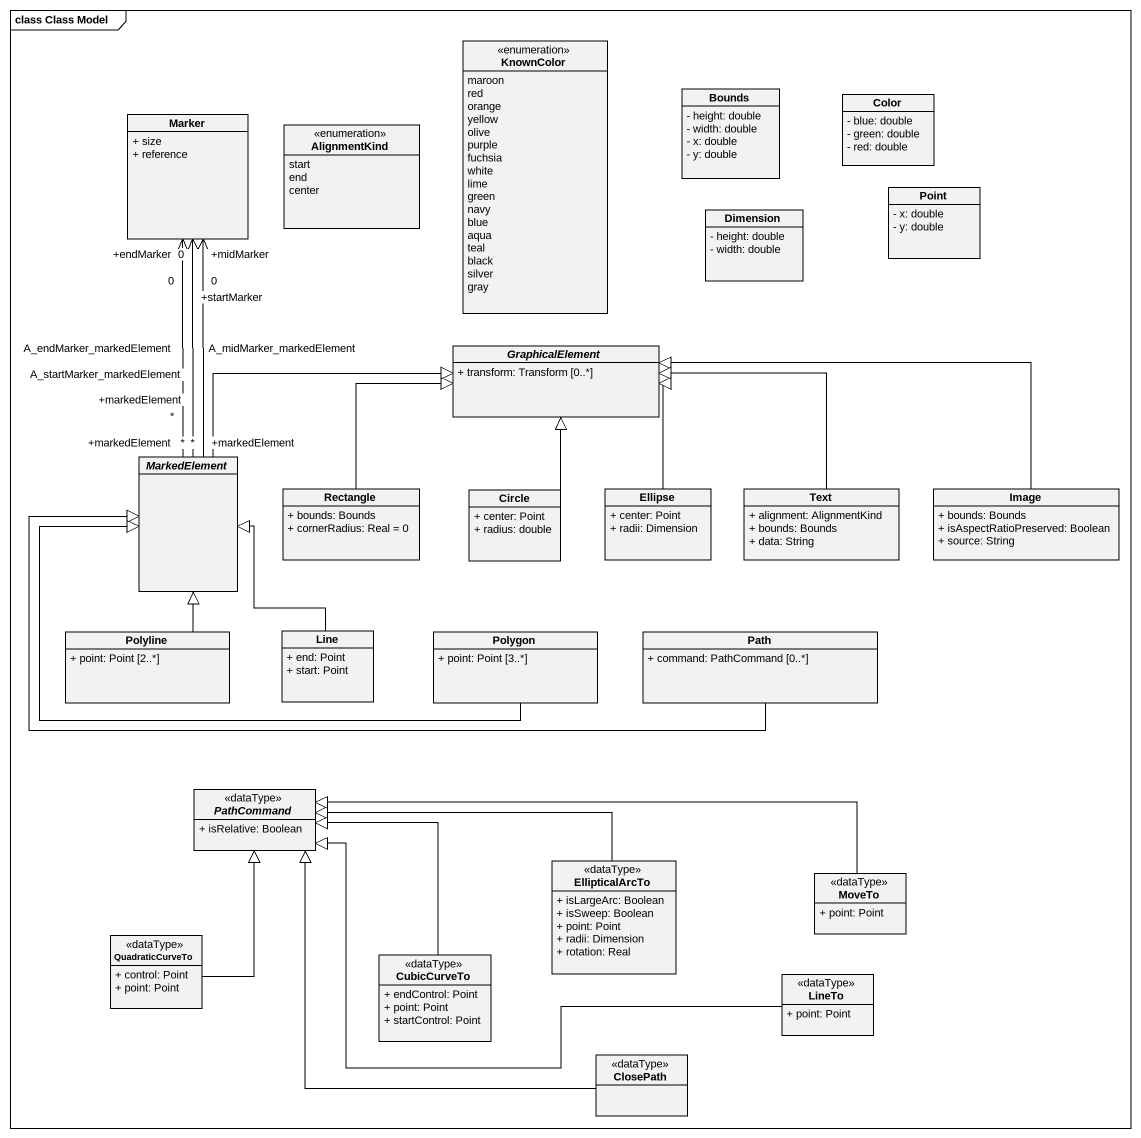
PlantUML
@startuml
mainframe class Class Model
hide circle
hide empty members
skinparam classAttributeIconSize 0
enum KnownColor {
  maroon
  red
  orange
  yellow
  olive
  purple
  fuchsia
  white
  lime
  green
  navy
  blue
  aqua
  teal
  black
  silver
  gray
}
class Marker {
  + size
  + reference
}
enum AlignmentKind {
  start
  end
  center
}
class Bounds {
  - height: double
  - width: double
  - x: double
  - y: double
}
class Color {
  - blue: double
  - green: double
  - red: double
}
class Dimension {
  - height: double
  - width: double
}
class Point {
  - x: double
  - y: double
}
abstract class GraphicalElement {
  + transform: Transform [0..*]
}
abstract class MarkedElement
class "Rectangle" as Rectangle_ {
  + bounds: Bounds
  + cornerRadius: Real = 0
}
class "Circle" as Circle_ {
  + center: Point
  + radius: double
}
class Ellipse {
  + center: Point
  + radii: Dimension
}
class Text {
  + alignment: AlignmentKind
  + bounds: Bounds
  + data: String
}
class Image {
  + bounds: Bounds
  + isAspectRatioPreserved: Boolean
  + source: String
}
class Polyline {
  + point: Point [2..*]
}
class Line {
  + end: Point
  + start: Point
}
class Polygon {
  + point: Point [3..*]
}
class Path {
  + command: PathCommand [0..*]
}
abstract class PathCommand <<dataType>> {
  + isRelative: Boolean
}
class EllipticalArcTo <<dataType>> {
  + isLargeArc: Boolean
  + isSweep: Boolean
  + point: Point
  + radii: Dimension
  + rotation: Real
}
class MoveTo <<dataType>> {
  + point: Point
}
class QuadraticCurveTo <<dataType>> {
  + control: Point
  + point: Point
}
class CubicCurveTo <<dataType>> {
  + endControl: Point
  + point: Point
  + startControl: Point
}
class LineTo <<dataType>> {
  + point: Point
}
class ClosePath <<dataType>>
MarkedElement "+markedElement\n*" -up-> "+midMarker\n0" Marker : A_midMarker_markedElement
MarkedElement "+markedElement\n*" -up-> "+endMarker\n0" Marker : A_endMarker_markedElement
MarkedElement "+markedElement\n*" -up-> "+startMarker\n0" Marker : A_startMarker_markedElement
MarkedElement -right-|> GraphicalElement
Rectangle_ -up-|> GraphicalElement
Circle_ -up-|> GraphicalElement
Ellipse -up-|> GraphicalElement
Text -left-|> GraphicalElement
Image -left-|> GraphicalElement
Polyline -up-|> MarkedElement
Line -up-|> MarkedElement
Polygon -left-|> MarkedElement
Path -left-|> MarkedElement
EllipticalArcTo -left-|> PathCommand
MoveTo -left-|> PathCommand
QuadraticCurveTo -up-|> PathCommand
CubicCurveTo -up-|> PathCommand
LineTo -left-|> PathCommand
ClosePath -up-|> PathCommand
@enduml
